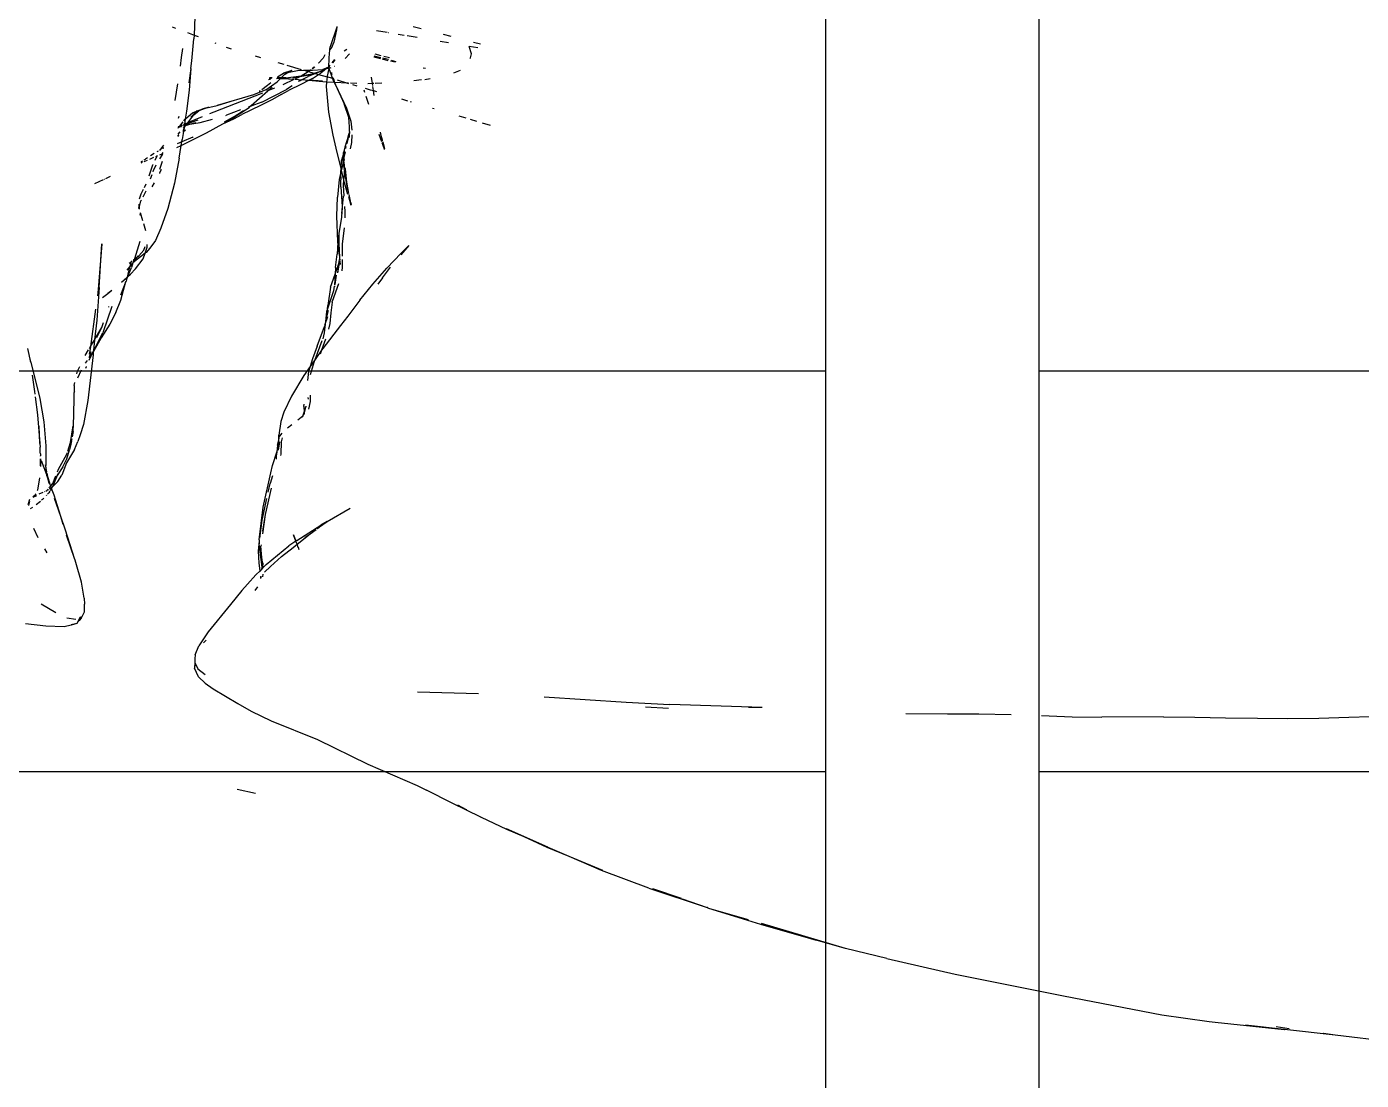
# Model space of a CAD drawing. Header units: millimetres. Extents: x -12551121 to 353735, y 112272 to 285506.
# Drawn here: x 100530.4 to 100842.5, y 177302.9 to 177549.3 of the extents above; entities that cross this region are included whole.
import ezdxf

# ---------------------------------------------------------------- set-up
doc = ezdxf.new("R2010")
doc.units = ezdxf.units.MM
doc.header["$MEASUREMENT"] = 0
doc.layers.add('+AT9-HATCH', color=8, linetype='Continuous')
doc.layers.add('+AT9_Hardscape', color=1, linetype='Continuous')

# ---------------------------------------------------------------- blocks, each defined once
blk = doc.blocks.new('cabana')
at = {"layer": '+AT9_Hardscape', "color": 1}
for p, q in [((-677.8, 316.14), (-676.29, 320.63)), ((-678.81, 311.95), (-677.8, 316.14)), ((-672.48, 316.13), (-675.13, 313.21)), ((-661.12, 312.27), (-660.09, 312.64)), ((-657.19, 313.61), (-654.9, 314.19)), ((-649.98, 313.5), (-650.19, 314.09)), ((-648.98, 311.37), (-649.57, 312.46)), ((-649.38, 314.24), (-648.53, 313.8)), ((-649.13, 314.29), (-648.87, 314.15)), ((-649.03, 314.31), (-648.87, 314.15)), ((-648.87, 314.15), (-648, 313.66)), ((-648.87, 314.15), (-648.53, 313.8)), ((-647.64, 312.85), (-647.42, 311.92)), ((-647.35, 312.32), (-647.57, 312.87)), ((-647.01, 312.06), (-647.35, 312.32)), ((-678.82, 310.26), (-678.81, 311.95)), ((-678.66, 308.92), (-678.82, 310.26)), ((-678.66, 308.92), (-678.68, 310.27)), ((-676.9, 310.88), (-677.66, 308.94)), ((-648.64, 310.76), (-648.79, 311.03)), ((-648.39, 310.39), (-648.64, 310.76)), ((-647.87, 309.65), (-647.98, 309.81)), ((-647.43, 309.02), (-647.69, 309.4)), ((-647.08, 308.68), (-647.43, 309.02)), ((-647.06, 310.4), (-647.29, 311.35)), ((-646.93, 309.84), (-646.96, 309.97)), ((-646.88, 309.63), (-646.79, 309.37)), ((-646.79, 309.37), (-646.52, 309.02)), ((-646.76, 309.12), (-646.79, 309.37)), ((-646.68, 308.92), (-646.76, 309.12)), ((-646.27, 311.5), (-646.35, 311.56)), ((-643.57, 310.42), (-646.27, 311.5)), ((-643.24, 308.63), (-639.74, 309.13)), ((-639.24, 309.33), (-640.98, 309.68)), ((-639.21, 309.34), (-640.83, 309.71)), ((-638.61, 309.19), (-638.56, 309.19)), ((-638.07, 309.08), (-638.56, 309.19)), ((-638.07, 309.08), (-637.69, 309.01)), ((-637.69, 309.01), (-636.57, 308.78)), ((-678.21, 308.51), (-678.66, 308.92)), ((-678.21, 308.51), (-678.19, 308.44)), ((-677.83, 308.08), (-678.19, 308.44)), ((-678.19, 308.44), (-677.33, 307.72)), ((-678.11, 308.24), (-678.19, 308.44)), ((-677.66, 307.67), (-678.11, 308.24)), ((-677.33, 307.72), (-677.83, 308.08)), ((-677.66, 307.67), (-677.2, 307.26)), ((-677.2, 307.26), (-676.41, 306.63)), ((-676.41, 306.63), (-674.63, 306.24)), ((-673.24, 305.98), (-674.63, 306.24)), ((-673.24, 305.98), (-669.43, 305.84)), ((-669.43, 305.84), (-664.72, 306.17)), ((-664.72, 306.17), (-664.13, 306.25)), ((-664.13, 306.25), (-663.69, 306.3)), ((-663.69, 306.3), (-657.95, 307.03)), ((-663.69, 306.3), (-656.78, 307.03)), ((-656.78, 307.03), (-653.4, 307.44)), ((-655.38, 307.25), (-653.4, 307.44)), ((-653.4, 307.44), (-648.99, 307.97)), ((-653.4, 307.44), (-648.2, 307.93)), ((-648.2, 307.93), (-646.97, 308.15)), ((-646.56, 308.19), (-647.04, 308.65)), ((-646.97, 308.15), (-646.56, 308.19)), ((-646.38, 308.21), (-646.6, 308.72)), ((-646.56, 308.19), (-646.38, 308.21)), ((-646.32, 307.97), (-646.56, 308.19)), ((-646.38, 308.21), (-645.92, 308.25)), ((-646.32, 307.97), (-646.38, 308.21)), ((-646.32, 308.77), (-645.92, 308.25)), ((-646.27, 307.95), (-646.32, 307.97)), ((-646.25, 307.92), (-646.27, 307.95)), ((-645.28, 306.42), (-646.25, 307.92)), ((-643.88, 306.28), (-646.25, 307.92)), ((-645.92, 308.25), (-645.86, 308.26)), ((-645.92, 308.25), (-645.47, 307.68)), ((-645.86, 308.26), (-643.19, 308.53)), ((-645.86, 308.26), (-644.25, 308.52)), ((-645.47, 307.68), (-643.89, 306.6)), ((-645.34, 308.5), (-644.25, 308.52)), ((-645.28, 306.42), (-644.02, 305.19)), ((-643.88, 306.28), (-644.28, 306.68)), ((-644.25, 308.52), (-644.03, 308.52)), ((-644.03, 308.52), (-643.89, 308.56)), ((-643.89, 308.56), (-643.63, 308.58)), ((-642.17, 304.59), (-643.88, 306.28)), ((-643.54, 306.05), (-643.88, 306.28)), ((-643.63, 308.58), (-643.33, 308.63)), ((-643.63, 308.58), (-643.19, 308.53)), ((-643.33, 308.63), (-643.27, 308.63)), ((-643.27, 308.63), (-643.24, 308.63)), ((-643.24, 308.63), (-643.06, 308.6)), ((-642.81, 308.57), (-643.19, 308.53)), ((-643.06, 308.6), (-642.81, 308.57)), ((-643.01, 306), (-642.48, 305.65)), ((-642.81, 308.57), (-642.71, 308.62)), ((-642.81, 308.57), (-642.55, 308.54)), ((-642.71, 308.62), (-642.44, 308.61)), ((-640.87, 308.56), (-642.55, 308.54)), ((-642.55, 308.54), (-641.05, 308.36)), ((-642.44, 308.61), (-642.1, 308.64)), ((-636.52, 307.45), (-641.05, 308.36)), ((-635.7, 308.68), (-636.57, 308.78)), ((-630.96, 306.78), (-636.52, 307.45)), ((-629.06, 307.86), (-635.7, 308.68)), ((-635.7, 308.68), (-631.72, 308.01)), ((-625.44, 306.53), (-630.96, 306.78)), ((-624.77, 307.54), (-629.06, 307.86)), ((-616.66, 306.84), (-625.44, 306.53)), ((-623.56, 307.45), (-624.17, 307.5)), ((-619.68, 307.2), (-623.56, 307.45)), ((-616.66, 306.84), (-613.38, 306.92)), ((-615.86, 306.91), (-616.55, 306.91)), ((-615.86, 306.91), (-616.46, 306.97)), ((-615.74, 306.92), (-615.86, 306.91)), ((-641.41, 303.5), (-644.02, 305.19)), ((-642.48, 305.65), (-639.43, 303.03)), ((-642.17, 304.59), (-640.47, 303.29)), ((-638.75, 301.05), (-641.41, 303.5)), ((-640.47, 303.29), (-638.56, 302.21)), ((-639.43, 303.03), (-639.18, 302.88)), ((-638.78, 302.66), (-636.93, 301.61)), ((-638.75, 301.05), (-637.1, 299.95)), ((-637.68, 301.78), (-638.56, 302.21)), ((-636.6, 301.34), (-637.68, 301.78)), ((-635.66, 299.07), (-637.1, 299.95)), ((-636.2, 301.2), (-636.93, 301.61)), ((-636.93, 301.61), (-633.71, 300.37)), ((-634.53, 300.51), (-635.74, 300.99)), ((-634.53, 300.51), (-632.83, 300.08)), ((-633.71, 300.37), (-633.44, 300.31)), ((-633.44, 300.31), (-633.39, 300.29)), ((-624.07, 298.08), (-633.39, 300.29)), ((-633.46, 297.84), (-635.66, 299.07)), ((-628.19, 295.63), (-633.46, 297.84)), ((-625.54, 298.31), (-625.69, 298.38)), ((-625.54, 298.31), (-625.26, 298.24)), ((-624.07, 298.08), (-623.45, 297.78)), ((-622.53, 296.85), (-620.84, 295.64)), ((-621.53, 296.86), (-620.94, 296.57)), ((-620.94, 296.57), (-620.02, 295.89)), ((-617.93, 292.25), (-628.19, 295.63)), ((-620.64, 294.58), (-620.45, 294.45)), ((-620.32, 294.4), (-620.45, 294.45)), ((-618.96, 293.9), (-619.47, 294.44)), ((-619, 293.41), (-618.11, 292.78)), ((-617.71, 294.07), (-616.6, 293.04)), ((-618.29, 293.25), (-618.5, 293.3)), ((-617.17, 292.61), (-618.29, 293.25)), ((-618.27, 293.18), (-618.29, 293.25)), ((-617.51, 292.38), (-618.27, 293.18)), ((-617.32, 292.1), (-618.11, 292.78)), ((-617.32, 292.1), (-617.93, 292.25)), ((-616.48, 292.62), (-617.6, 293.09)), ((-617.02, 291.96), (-617.51, 292.38)), ((-617.24, 292.03), (-617.32, 292.1)), ((-614.48, 289.63), (-617.24, 292.03)), ((-617.02, 291.96), (-617.24, 292.03)), ((-615.94, 291.03), (-617.02, 291.96)), ((-614.6, 291.19), (-617.02, 291.96)), ((-615.95, 292.43), (-616.48, 292.62)), ((-616.33, 292.78), (-615.95, 292.43)), ((-607.62, 289.49), (-615.95, 292.43)), ((-615.95, 292.43), (-614.72, 291.29)), ((-615.94, 291.03), (-613.36, 288.99)), ((-614.6, 291.19), (-614.58, 291.17)), ((-614.58, 291.17), (-612.17, 288.93)), ((-610.22, 289.75), (-614.58, 291.17)), ((-614.2, 290.58), (-612.17, 288.93)), ((-611.79, 286.96), (-614.48, 289.63)), ((-607.83, 285.67), (-613.36, 288.99)), ((-612.17, 288.93), (-611.08, 288.3)), ((-602.82, 287.62), (-610.22, 289.75)), ((-604.69, 285.98), (-605.4, 287.37)), ((-603.24, 287.94), (-604.69, 288.45)), ((-592.95, 284.91), (-603.24, 287.94)), ((-602.82, 287.62), (-592.95, 284.91)), ((-696.71, 283.63), (-694.53, 284.14)), ((-693.28, 283.77), (-694.53, 284.14)), ((-609.35, 285.02), (-611.79, 286.96)), ((-609.35, 285.02), (-606.78, 283.3)), ((-607.8, 286.38), (-607.66, 286.3)), ((-604.69, 285.98), (-604.65, 285.97)), ((-604.61, 285.89), (-604.66, 285.91)), ((-604.61, 285.89), (-604.04, 284.82)), ((-604.12, 284.85), (-604.61, 285.89)), ((-698.49, 282.38), (-700.17, 280.81)), ((-696.71, 283.63), (-698.49, 282.38)), ((-694.92, 283.37), (-696.53, 282)), ((-693.28, 283.77), (-694.92, 283.37)), ((-693.28, 283.77), (-694.14, 283.96)), ((-693.23, 283.78), (-693.28, 283.77)), ((-693.08, 283.74), (-693.23, 283.78)), ((-692.63, 283.62), (-693.08, 283.74)), ((-692.43, 283.6), (-692.63, 283.62)), ((-691.56, 283.36), (-692.43, 283.6)), ((-691.56, 283.36), (-689.64, 282.02)), ((-686.89, 279.25), (-689.64, 282.02)), ((-606.78, 283.3), (-602.76, 281.21)), ((-602.76, 281.21), (-605.64, 283.12)), ((-602.68, 281.16), (-602.76, 281.21)), ((-602.71, 282.25), (-601.86, 280.78)), ((-602.66, 281.15), (-602.68, 281.16)), ((-602.41, 280.98), (-602.66, 281.15)), ((-602.41, 280.98), (-601.71, 280.52)), ((-602.41, 280.98), (-602.02, 280.81)), ((-578.84, 283.61), (-578.35, 281.45)), ((-578.31, 281.26), (-578.29, 281.19)), ((-726.19, 276.23), (-724.4, 280.19)), ((-700.17, 280.81), (-704.76, 275.92)), ((-689.17, 280.84), (-688.71, 280.12)), ((-681.76, 272.82), (-686.89, 279.25)), ((-601.86, 280.78), (-602.02, 280.81)), ((-601.83, 280.72), (-601.86, 280.78)), ((-601.83, 280.72), (-601.71, 280.52)), ((-599.61, 279.69), (-601.83, 280.72)), ((-601.71, 280.52), (-599.85, 279.29)), ((-601.71, 280.52), (-601.3, 279.8)), ((-600.35, 278.41), (-601.3, 279.8)), ((-600.35, 278.41), (-598.38, 276.17)), ((-599.61, 279.69), (-600.22, 280.43)), ((-598.86, 278.71), (-599.85, 279.29)), ((-599.56, 279.67), (-599.61, 279.69)), ((-599.54, 279.64), (-599.56, 279.67)), ((-598.53, 279.17), (-599.54, 279.64)), ((-599.06, 279.03), (-599.54, 279.64)), ((-599.06, 279.03), (-598.95, 279)), ((-598.86, 278.71), (-598.9, 278.79)), ((-597.18, 275.45), (-598.86, 278.71)), ((-598.66, 278.6), (-598.86, 278.71)), ((-598.72, 278.7), (-598.78, 278.73)), ((-598.75, 279.62), (-598.53, 279.17)), ((-598.66, 278.6), (-598.72, 278.7)), ((-598.6, 278.57), (-598.66, 278.6)), ((-597.8, 277.64), (-598.6, 278.57)), ((-598.14, 278.35), (-598.6, 278.57)), ((-598.53, 279.17), (-598.36, 278.81)), ((-598.39, 279.1), (-598.53, 279.17)), ((-598.17, 278.41), (-598.32, 278.49)), ((-598.17, 278.41), (-598.14, 278.35)), ((-598.14, 278.35), (-598.1, 278.28)), ((-598.1, 278.28), (-597.8, 277.64)), ((-597.94, 278.19), (-598.1, 278.28)), ((-594.3, 276.08), (-597.94, 278.19)), ((-578.21, 280.84), (-577.95, 279.66)), ((-704.76, 275.92), (-707.12, 273.23)), ((-598.38, 276.17), (-597.18, 275.45)), ((-597.8, 277.64), (-597.53, 277.07)), ((-597.43, 277.21), (-597.8, 277.64)), ((-597.53, 277.07), (-596.45, 275.61)), ((-597.18, 275.45), (-595.94, 274.71)), ((-597.06, 275.22), (-597.18, 275.45)), ((-596.27, 274.15), (-597.06, 275.22)), ((-596.45, 275.61), (-595.71, 275.1)), ((-595.94, 274.71), (-595.3, 274.59)), ((-588.32, 274.72), (-587.97, 274.69)), ((-586.68, 274.77), (-586.05, 274.52)), ((-586.68, 274.77), (-586.24, 274.54)), ((-707.12, 273.23), (-710.31, 269.14)), ((-679.04, 269.56), (-681.76, 272.82)), ((-594.8, 272.49), (-596.27, 274.15)), ((-592.2, 270.65), (-594.8, 272.49)), ((-592.13, 274.23), (-590.43, 274.38)), ((-589.67, 274.45), (-587.77, 274.61)), ((-586.85, 274.6), (-586.82, 274.59)), ((-586.82, 274.59), (-586.24, 274.54)), ((-586.24, 274.54), (-586.05, 274.52)), ((-586.24, 274.54), (-585.02, 273.9)), ((-586.05, 274.52), (-586.01, 274.51)), ((-586.01, 274.51), (-585.66, 274.49)), ((-584.86, 273.77), (-585.02, 273.9)), ((-584.49, 274.1), (-583.45, 273.55)), ((-583.03, 272.31), (-584.26, 273.28)), ((-583.45, 273.55), (-582.5, 272.78)), ((-582.13, 272.48), (-581.38, 271.87)), ((-576.33, 272.06), (-576.24, 271.66)), ((-576.01, 271.95), (-575.91, 271.57)), ((-710.31, 269.14), (-716.83, 259.4)), ((-679.04, 269.56), (-677.9, 267.99)), ((-588.05, 268.13), (-592.2, 270.65)), ((-581.5, 270), (-582.31, 270.7)), ((-580.46, 270.69), (-579.52, 270.1)), ((-579.71, 270.85), (-577.35, 269.42)), ((-578.95, 269.74), (-578.66, 269.56)), ((-578.66, 269.56), (-577.55, 268.66)), ((-577.35, 269.42), (-577.28, 269.37)), ((-576.37, 268.68), (-575.51, 268.03)), ((-576.16, 271.26), (-576.01, 270.48)), ((-575.89, 269.88), (-575.68, 268.84)), ((-575.81, 271.19), (-575.72, 270.86)), ((-575.52, 270.36), (-575.72, 270.86)), ((-574.81, 268.56), (-575.21, 269.57)), ((-678.96, 265.76), (-679.72, 266.62)), ((-676.18, 265.59), (-677.9, 267.99)), ((-676.18, 265.59), (-675.42, 264.42)), ((-582.56, 265.4), (-588.05, 268.13)), ((-577.11, 263.12), (-582.56, 265.4)), ((-579.57, 268.33), (-579.61, 268.36)), ((-578.82, 267.77), (-579.57, 268.33)), ((-577.03, 267.19), (-578.73, 268.16)), ((-576.29, 267.59), (-575.42, 266.67)), ((-575.58, 268.35), (-575.51, 268.03)), ((-575.51, 268.03), (-575.5, 267.95)), ((-575.51, 268.03), (-575.35, 267.9)), ((-575.38, 267.38), (-575.22, 266.61)), ((-575.02, 266.54), (-575.2, 266.79)), ((-574.44, 267.59), (-574.57, 267.93)), ((-574.43, 267.16), (-574.15, 266.86)), ((-574.15, 266.86), (-574.25, 267.12)), ((-573.88, 266.17), (-574.15, 266.86)), ((-574.15, 266.86), (-573.35, 266)), ((-574.01, 266.21), (-574.11, 266.41)), ((-676.83, 264.57), (-677.24, 264.74)), ((-677.16, 264.58), (-676.81, 264.55)), ((-677.13, 264.53), (-676.72, 264.44)), ((-676.31, 263.93), (-676.94, 264.16)), ((-674.93, 261.86), (-675.95, 263.5)), ((-675.69, 264.45), (-675.42, 264.42)), ((-675.42, 264.42), (-673.64, 264.26)), ((-675.42, 264.42), (-675.11, 263.95)), ((-675.38, 264.06), (-675.11, 263.95)), ((-675.11, 263.95), (-674.73, 263.78)), ((-675.11, 263.95), (-674.85, 263.56)), ((-674.98, 263.57), (-674.85, 263.56)), ((-674.85, 263.56), (-674.04, 263.51)), ((-674.85, 263.56), (-674.3, 262.71)), ((-674.73, 263.78), (-674.67, 263.77)), ((-674.67, 263.77), (-669.28, 263.34)), ((-674.04, 263.51), (-674.67, 263.77)), ((-674.3, 262.71), (-671.1, 256.64)), ((-674.04, 263.51), (-672.44, 263.42)), ((-673.73, 263.39), (-674.04, 263.51)), ((-673.64, 264.26), (-670.83, 263.86)), ((-672.44, 263.42), (-669.83, 263.05)), ((-670.83, 263.86), (-669.28, 263.34)), ((-669.57, 262.95), (-669.83, 263.05)), ((-669.28, 263.34), (-669.24, 263.33)), ((-668.29, 263.17), (-669.24, 263.33)), ((-669.24, 263.33), (-668.63, 263.12)), ((-668.29, 263.17), (-661.05, 260.68)), ((-667.99, 262.9), (-663.96, 261.54)), ((-577.11, 263.12), (-574.3, 262.03)), ((-574.53, 263.15), (-574.3, 262.03)), ((-573.5, 261.74), (-573.73, 262.9)), ((-572.03, 262.38), (-571.88, 262.11)), ((-572, 262.37), (-571.75, 262.03)), ((-571.1, 261.66), (-571.54, 262.25)), ((-716.83, 259.4), (-724.86, 249.1)), ((-673.22, 258.81), (-674.93, 261.86)), ((-662.77, 260.58), (-667.09, 262.09)), ((-662.77, 260.58), (-666.51, 261.94)), ((-663.96, 261.54), (-659.21, 259.39)), ((-657.04, 257.9), (-662.77, 260.58)), ((-661.05, 260.68), (-653.56, 257.25)), ((-574.3, 262.03), (-572.61, 255.6)), ((-574.3, 262.03), (-573.5, 261.74)), ((-572.95, 258.97), (-573.5, 261.74)), ((-573.5, 261.74), (-572.97, 261.53)), ((-571.2, 260.86), (-572.97, 261.53)), ((-571.72, 262.02), (-571.75, 262.03)), ((-571.3, 261.04), (-571.2, 260.86)), ((-571.2, 260.86), (-570.88, 260.27)), ((-570.76, 260.69), (-571.2, 260.86)), ((-570.93, 260.92), (-570.76, 260.69)), ((-570.76, 260.69), (-570.58, 260.46)), ((-570.21, 260.48), (-570.76, 260.69)), ((-570.21, 260.48), (-570.41, 260.75)), ((-569.96, 260.15), (-570.21, 260.48)), ((-569.97, 260.39), (-570.21, 260.48)), ((-570.15, 261.88), (-570.07, 261.78)), ((-570.07, 261.78), (-570.06, 261.86)), ((-570.01, 261.04), (-570.07, 261.78)), ((-570.07, 261.78), (-569.89, 261.56)), ((-569.97, 260.39), (-569.99, 260.61)), ((-569.96, 260.15), (-569.97, 260.39)), ((-569.84, 260.34), (-569.97, 260.39)), ((-569.84, 259.99), (-569.96, 260.15)), ((-569.87, 258.55), (-569.96, 260.15)), ((-569.92, 261.82), (-569.89, 261.56)), ((-569.89, 261.56), (-569.88, 261.81)), ((-569.89, 261.56), (-569.84, 261.5)), ((-569.89, 261.56), (-569.85, 261.01)), ((-569.81, 259.95), (-569.87, 258.55)), ((-569.84, 261.5), (-569.85, 261.81)), ((-569.85, 261.01), (-569.84, 261.5)), ((-569.85, 261.01), (-569.85, 260.95)), ((-569.76, 260.9), (-569.85, 260.95)), ((-569.84, 261.5), (-569.79, 261.44)), ((-569.84, 260.57), (-569.84, 260.34)), ((-569.84, 260.34), (-569.84, 259.99)), ((-569.71, 260.29), (-569.84, 260.34)), ((-569.81, 259.95), (-569.84, 259.99)), ((-569.81, 259.95), (-569.82, 257.6)), ((-569.63, 259.74), (-569.81, 259.95)), ((-569.79, 261.44), (-568.96, 260.44)), ((-569.68, 260.85), (-569.79, 261.44)), ((-569.74, 260.53), (-569.71, 260.29)), ((-569.71, 260.29), (-569.71, 260.52)), ((-569.71, 260.29), (-569.63, 259.74)), ((-569.71, 260.29), (-569.57, 260.24)), ((-569.63, 259.74), (-569.6, 259.71)), ((-569.57, 260.24), (-569.61, 260.49)), ((-569.6, 259.71), (-569.23, 256.94)), ((-569.43, 259.51), (-569.6, 259.71)), ((-569.44, 259.53), (-569.57, 260.24)), ((-568.42, 259.81), (-569.57, 260.24)), ((-568.76, 255.84), (-569.43, 259.51)), ((-567.89, 257.72), (-569.43, 259.51)), ((-568.77, 260.22), (-568.42, 259.81)), ((-568.42, 259.81), (-568.31, 259.67)), ((-566.69, 259.15), (-568.42, 259.81)), ((-568.31, 259.67), (-567.33, 257.86)), ((-567.89, 261.29), (-567.72, 261.19)), ((-567.72, 261.19), (-567.46, 261.04)), ((-562, 257.56), (-566.69, 259.15)), ((-563.67, 261.21), (-559.99, 259.85)), ((-673.22, 258.81), (-671.66, 255.72)), ((-670.38, 254.82), (-671.1, 256.64)), ((-657.84, 258.78), (-655.95, 257.92)), ((-654.3, 257.05), (-655.95, 257.92)), ((-653.56, 257.25), (-651.96, 256.51)), ((-651.96, 256.51), (-649.06, 254.92)), ((-572.95, 258.97), (-572.94, 258.9)), ((-569.87, 258.55), (-569.9, 256.6)), ((-569.9, 256.6), (-569.72, 253.62)), ((-569.82, 257.6), (-569.87, 258.55)), ((-568.28, 258.5), (-567.89, 257.72)), ((-568.28, 258.5), (-567.18, 256.9)), ((-567.86, 257.67), (-567.89, 257.72)), ((-567.86, 257.67), (-567.19, 256.31)), ((-567.18, 256.9), (-567.86, 257.67)), ((-567.33, 257.86), (-567.18, 256.9)), ((-566.91, 254.35), (-567.19, 256.31)), ((-567.18, 256.9), (-567.17, 256.86)), ((-567.17, 256.86), (-567.05, 256.71)), ((-567.17, 256.86), (-566.93, 255.33)), ((-557.12, 256.12), (-562, 257.56)), ((-557.12, 256.12), (-560.31, 257.29)), ((-557.12, 256.12), (-555.4, 255.5)), ((-556.07, 258.4), (-554.17, 257.69)), ((-554.17, 257.69), (-552.17, 256.97)), ((-546.7, 258.37), (-547.16, 257.65)), ((-672.5, 254.48), (-671.95, 254.56)), ((-671.9, 254.57), (-671.13, 254.68)), ((-671.66, 255.72), (-671.13, 254.68)), ((-671.13, 254.68), (-670.54, 254.8)), ((-671.13, 254.68), (-669.35, 251.22)), ((-670.54, 254.8), (-670.45, 254.81)), ((-670.42, 254.78), (-670.45, 254.81)), ((-670.38, 254.82), (-668.78, 255.04)), ((-670.36, 254.79), (-670.38, 254.82)), ((-668.78, 255.04), (-670.36, 254.79)), ((-670.25, 254.58), (-670.36, 254.79)), ((-670.25, 254.58), (-667.92, 248.31)), ((-649.94, 255.23), (-650.63, 255.36)), ((-649.76, 254.05), (-650.06, 254.21)), ((-649.06, 254.92), (-649.94, 255.23)), ((-646.95, 253.41), (-649.76, 254.05)), ((-647.49, 254.36), (-649.06, 254.92)), ((-649.06, 254.92), (-647.76, 254.2)), ((-648.69, 254.42), (-646.84, 253.7)), ((-648.69, 254.42), (-647.76, 254.2)), ((-647.76, 254.2), (-646.41, 253.89)), ((-647.76, 254.2), (-646.84, 253.7)), ((-647.49, 254.36), (-646.41, 253.89)), ((-646.02, 252.99), (-646.95, 253.41)), ((-646.41, 253.89), (-645.58, 253.53)), ((-646.41, 253.89), (-645.28, 253.63)), ((-644.99, 252.81), (-645.58, 253.53)), ((-642.25, 252.49), (-645.28, 253.63)), ((-572.61, 255.6), (-571.32, 251.45)), ((-568.22, 252.93), (-568.43, 254.06)), ((-566.2, 240.9), (-568.22, 252.93)), ((-566.91, 254.35), (-566.93, 255.33)), ((-566.85, 253.92), (-566.91, 254.35)), ((-566.91, 254.35), (-566.87, 251.89)), ((-555.4, 255.5), (-550.5, 253.98)), ((-549.63, 253.76), (-550.5, 253.98)), ((-549.63, 253.76), (-550.19, 252.88)), ((-548.75, 255.15), (-549.63, 253.76)), ((-545.49, 252.7), (-549.63, 253.76)), ((-669.92, 252.62), (-669.35, 251.22)), ((-669.35, 251.22), (-668.64, 249.62)), ((-643.52, 250.14), (-644.09, 251.32)), ((-640.28, 251.41), (-642.25, 252.49)), ((-636.96, 248.84), (-640.28, 251.41)), ((-571.32, 251.45), (-570.68, 248.71)), ((-571.32, 251.45), (-570.83, 249.88)), ((-570.31, 248.77), (-570.99, 251.1)), ((-570.83, 249.88), (-568.82, 244.65)), ((-569.54, 250.35), (-569.53, 250.23)), ((-569.01, 246.72), (-569.53, 250.23)), ((-566.87, 251.89), (-566.56, 248.69)), ((-566.18, 243.02), (-566.87, 251.89)), ((-724.86, 249.1), (-732.14, 238.78)), ((-668.5, 249.27), (-668.53, 249.4)), ((-668.5, 249.27), (-668.25, 248.75)), ((-668.25, 248.75), (-667.4, 246.7)), ((-667.4, 246.7), (-667.92, 248.31)), ((-667.4, 246.7), (-665.43, 240.77)), ((-642.08, 247.24), (-642.73, 248.54)), ((-642.3, 247.37), (-642.08, 247.24)), ((-641.96, 246.99), (-642.08, 247.24)), ((-642.08, 247.24), (-641.22, 246.72)), ((-641.78, 246.79), (-641.81, 246.83)), ((-641.78, 246.79), (-641.7, 246.78)), ((-641.7, 246.78), (-639.96, 245.97)), ((-641.22, 246.72), (-641.7, 246.78)), ((-641.22, 246.72), (-639.96, 245.97)), ((-639.9, 246.49), (-641.22, 246.72)), ((-632.83, 245), (-636.96, 248.84)), ((-570.68, 248.71), (-570.13, 246.68)), ((-570.31, 248.77), (-569.25, 246.07)), ((-568.97, 241.96), (-570.13, 246.68)), ((-554.18, 246.59), (-554.52, 245.97)), ((-553.92, 247.01), (-554.18, 246.59)), ((-552.39, 249.42), (-552.52, 249.2)), ((-639.06, 244.79), (-640.73, 245.61)), ((-639.9, 246.49), (-639.4, 246.32)), ((-637.66, 244.55), (-639.06, 244.79)), ((-638.46, 245.11), (-638.12, 245.07)), ((-632.17, 243.74), (-634.14, 244.41)), ((-630.12, 241.95), (-633.02, 243.56)), ((-631.1, 243.17), (-632.83, 245)), ((-631.1, 243.17), (-632.17, 243.74)), ((-568.82, 244.65), (-568.65, 244.36)), ((-568.72, 244.77), (-568.47, 244.1)), ((-568.65, 244.36), (-568.72, 244.77)), ((-568.49, 243.28), (-568.65, 244.36)), ((-568.65, 244.36), (-568.47, 244.1)), ((-568.47, 244.1), (-565.97, 239.54)), ((-629.46, 242.28), (-631.1, 243.17)), ((-629.68, 241.67), (-631.1, 243.17)), ((-630.12, 241.95), (-629.68, 241.67)), ((-629.68, 241.67), (-625.72, 239.14)), ((-627.88, 239.77), (-629.68, 241.67)), ((-626.73, 240.54), (-629.46, 242.28)), ((-626.73, 240.54), (-622.61, 237.96)), ((-568.13, 238.94), (-568.97, 241.96)), ((-568.22, 241.5), (-568.49, 243.28)), ((-568.22, 241.5), (-566.52, 235.27)), ((-565.6, 239.94), (-566.18, 243.02)), ((-565.61, 241.54), (-565.6, 241.48)), ((-565.6, 241.48), (-565.51, 241.29)), ((-565.33, 240.89), (-564.66, 239.37)), ((-557.3, 240.81), (-557.92, 239.66)), ((-732.14, 238.78), (-733.64, 236.9)), ((-627.88, 239.77), (-628.71, 240.29)), ((-625.56, 238.29), (-627.88, 239.77)), ((-627.54, 239.41), (-627.88, 239.77)), ((-623.13, 234.25), (-627.54, 239.41)), ((-624.05, 238.32), (-625.38, 238.95)), ((-622.13, 237.68), (-624.05, 238.32)), ((-622.32, 237.83), (-622.61, 237.96)), ((-621.57, 237.49), (-622.32, 237.83)), ((-622.32, 237.83), (-622.13, 237.68)), ((-622.13, 237.68), (-620.46, 236.69)), ((-619.31, 236.74), (-621.57, 237.49)), ((-619.89, 236.73), (-621.57, 237.49)), ((-567.44, 236.68), (-568.13, 238.94)), ((-565.97, 239.54), (-566.03, 239.91)), ((-565.37, 238.45), (-565.97, 239.54)), ((-565.69, 237.9), (-565.97, 239.54)), ((-565.6, 239.94), (-564.31, 237.02)), ((-564.66, 239.37), (-564.15, 238.52)), ((-563.36, 238.85), (-563.41, 238.42)), ((-563.27, 238.14), (-563.14, 238.68)), ((-563.17, 237.92), (-563.04, 238.6)), ((-737.9, 231.64), (-733.64, 236.9)), ((-710.74, 234.22), (-714.05, 220.35)), ((-622.15, 236.54), (-623.39, 237.12)), ((-621.4, 232.12), (-623.13, 234.25)), ((-619.75, 235.81), (-622.15, 236.54)), ((-619.89, 236.73), (-618.73, 236.41)), ((-619.08, 236.36), (-619.89, 236.73)), ((-618.6, 235.41), (-619.75, 235.81)), ((-618.73, 236.41), (-619.31, 236.74)), ((-618.73, 236.41), (-617.93, 236.19)), ((-614.86, 234.2), (-618.73, 236.41)), ((-617.39, 235.03), (-618.6, 235.41)), ((-613.88, 234.67), (-617.93, 236.19)), ((-617.39, 235.03), (-617.28, 234.96)), ((-617.28, 234.96), (-617.18, 234.92)), ((-617.18, 234.92), (-613.47, 232.59)), ((-613.87, 233.79), (-614.86, 234.2)), ((-613.88, 234.67), (-611.16, 233)), ((-567.44, 236.68), (-566.86, 234.8)), ((-566.07, 231.53), (-566.86, 234.8)), ((-565.94, 233.78), (-566.52, 235.27)), ((-564.62, 233.07), (-565.27, 235.83)), ((-564.62, 233.07), (-563.93, 235.57)), ((-564.62, 233.07), (-564.1, 234.66)), ((-564.31, 237.02), (-563.77, 236.16)), ((-563.8, 234.84), (-564.08, 231.21)), ((-563.93, 235.57), (-563.77, 236.16)), ((-563.67, 235.99), (-563.8, 234.84)), ((-563.8, 234.84), (-563.59, 235.87)), ((-563.77, 236.16), (-563.56, 236.99)), ((-563.77, 236.16), (-563.67, 235.99)), ((-563.56, 236.99), (-563.67, 235.99)), ((-563.67, 235.99), (-563.59, 235.87)), ((-563.59, 235.87), (-563.39, 236.83)), ((-563.59, 235.87), (-563.09, 235.08)), ((-563.21, 236.67), (-562.65, 235.12)), ((-562.67, 233.75), (-563.09, 235.08)), ((-562.65, 235.12), (-562.67, 233.75)), ((-562.47, 233.1), (-562.65, 235.12)), ((-559.95, 235.89), (-560.62, 234.63)), ((-742.46, 225.78), (-737.9, 231.64)), ((-618.27, 228.58), (-621.4, 232.12)), ((-613.84, 233.73), (-613.97, 233.77)), ((-613.47, 233.58), (-613.59, 233.68)), ((-611.16, 233), (-613.59, 233.68)), ((-611.39, 232.77), (-613.47, 233.58)), ((-609.67, 232.59), (-611.16, 233)), ((-611.16, 233), (-608.89, 231.61)), ((-610.94, 232.31), (-608.38, 231.29)), ((-610.94, 232.31), (-608.89, 231.61)), ((-609.88, 231.02), (-610.72, 231.32)), ((-608.1, 230.65), (-609.88, 231.02)), ((-609.67, 232.59), (-606.62, 231.59)), ((-609.19, 231.28), (-608.39, 231.21)), ((-608.89, 231.61), (-607.98, 231.29)), ((-608.89, 231.61), (-608.38, 231.29)), ((-608.26, 231.2), (-606.79, 231.07)), ((-606.79, 231.07), (-607.98, 231.29)), ((-606.68, 231.05), (-606.79, 231.07)), ((-603.51, 230.47), (-606.68, 231.05)), ((-606.68, 231.05), (-605.1, 230.91)), ((-603.97, 230.83), (-606.62, 231.59)), ((-565.56, 229.76), (-566.07, 231.53)), ((-565.56, 229.76), (-565.03, 231.33)), ((-565.53, 229.65), (-565.03, 231.33)), ((-565.16, 231.8), (-565.3, 232.16)), ((-565.16, 231.8), (-565.06, 231.44)), ((-565.06, 231.44), (-564.88, 232.06)), ((-565.06, 231.44), (-565.03, 231.33)), ((-565.03, 231.33), (-564.58, 229.67)), ((-564.88, 232.06), (-564.7, 232.71)), ((-564.7, 232.71), (-564.63, 232.78)), ((-564.62, 233.07), (-564.57, 232.99)), ((-564.35, 231.96), (-564.56, 232.84)), ((-564.35, 231.96), (-564.19, 231.5)), ((-564.19, 231.5), (-564.27, 228.9)), ((-564.13, 233.24), (-564.19, 231.5)), ((-564.19, 231.5), (-564.14, 231.37)), ((-564.13, 233.24), (-564.14, 231.37)), ((-564.14, 231.37), (-564.14, 230.47)), ((-564.14, 231.37), (-564.08, 231.21)), ((-564.08, 231.21), (-564.14, 230.47)), ((-564.08, 231.21), (-563.43, 229.42)), ((-562.7, 231.8), (-562.98, 230.25)), ((-562.67, 233.75), (-562.7, 231.8)), ((-562.47, 233.1), (-562.67, 233.75)), ((-560.96, 234), (-562.64, 230.88)), ((-740.09, 228.63), (-740.07, 228.67)), ((-740.07, 228.67), (-738.61, 230.44)), ((-618.27, 228.58), (-615.21, 224.83)), ((-604.63, 229.93), (-607.33, 230.49)), ((-605.1, 230.91), (-602.36, 230.37)), ((-605.1, 230.91), (-603.97, 230.83)), ((-600.99, 228.7), (-604.63, 229.93)), ((-603.97, 230.83), (-603.78, 230.81)), ((-603.78, 230.81), (-597.92, 229.84)), ((-602.36, 230.37), (-603.78, 230.81)), ((-602.01, 230.16), (-603.51, 230.47)), ((-598.43, 228.83), (-602.01, 230.16)), ((-597.25, 227.74), (-598.72, 228.08)), ((-597.94, 228.69), (-598.43, 228.83)), ((-597.6, 228.57), (-597.94, 228.69)), ((-597.92, 229.84), (-593.64, 228.76)), ((-597.6, 228.57), (-593.73, 227.31)), ((-596.01, 228.14), (-597.6, 228.57)), ((-591.45, 227.47), (-596.01, 228.14)), ((-589.69, 227.5), (-593.64, 228.76)), ((-566.76, 225.71), (-565.56, 229.76)), ((-566.36, 226.57), (-565.52, 229.6)), ((-565.53, 229.65), (-565.56, 229.76)), ((-565.52, 229.6), (-565.53, 229.65)), ((-565.27, 228.75), (-565.52, 229.6)), ((-565.27, 228.75), (-564.64, 227.17)), ((-564.27, 227.86), (-564.64, 227.17)), ((-564.27, 227.86), (-564.58, 229.67)), ((-564.14, 230.47), (-564.27, 228.9)), ((-564.14, 228.1), (-564.27, 227.86)), ((-563.94, 225.96), (-564.27, 227.86)), ((-564.14, 230.47), (-564.15, 228.21)), ((-564.15, 228.21), (-564.14, 228.1)), ((-563.43, 229.42), (-564.14, 228.1)), ((-564.14, 228.1), (-563.94, 225.96)), ((-563.32, 228.37), (-563.71, 225.95)), ((-562.98, 230.25), (-563.43, 229.42)), ((-563.43, 229.42), (-563.26, 228.94)), ((-563.23, 228.88), (-563.32, 228.37)), ((-562.98, 230.25), (-563.26, 228.94)), ((-563.26, 228.94), (-563.23, 228.88)), ((-563.23, 228.88), (-563.11, 228.65)), ((-562.88, 230.44), (-562.98, 230.25)), ((-562.98, 228.1), (-562.71, 227.66)), ((-562.95, 228.33), (-562.7, 227.85)), ((-746.52, 220.37), (-742.57, 225.63)), ((-742.57, 225.63), (-742.49, 225.73)), ((-742.46, 225.78), (-742.49, 225.73)), ((-615.21, 224.83), (-612.28, 220.91)), ((-596.08, 227.58), (-597.25, 227.74)), ((-594.03, 226.24), (-596.09, 226.1)), ((-595.55, 226), (-595.94, 225.99)), ((-595.55, 226), (-593.57, 225.94)), ((-591.14, 226.89), (-593.71, 227.25)), ((-590.01, 226.52), (-593.42, 226.28)), ((-593.32, 225.94), (-590.67, 225.86)), ((-592.51, 226.03), (-590.67, 225.86)), ((-592.51, 226.03), (-587.87, 225.83)), ((-591.45, 227.47), (-589.82, 227.18)), ((-590.01, 226.52), (-591.14, 226.89)), ((-590.67, 225.86), (-587.61, 225.58)), ((-590.67, 225.86), (-587.87, 225.83)), ((-589.56, 226.55), (-590.01, 226.52)), ((-588.16, 225.93), (-590.01, 226.52)), ((-588.37, 226.89), (-589.82, 227.18)), ((-588.37, 226.89), (-589.69, 227.5)), ((-587.74, 226.6), (-589.56, 226.55)), ((-588.54, 225.99), (-588.16, 225.93)), ((-588.28, 226.85), (-588.37, 226.89)), ((-588.02, 226.83), (-588.28, 226.85)), ((-587.74, 226.6), (-588.28, 226.85)), ((-588.16, 225.93), (-587.87, 225.83)), ((-587.26, 226.61), (-588.02, 226.83)), ((-587.74, 225.79), (-587.87, 225.83)), ((-587.26, 226.61), (-587.74, 226.6)), ((-585.74, 225.62), (-587.74, 226.6)), ((-587.74, 225.79), (-587.71, 225.83)), ((-587.31, 225.57), (-587.74, 225.79)), ((-587.71, 225.83), (-587.47, 225.82)), ((-587.47, 225.82), (-587.43, 225.77)), ((-587.43, 225.77), (-586.37, 225.57)), ((-587.43, 225.77), (-587.14, 225.76)), ((-582.33, 226.74), (-587.26, 226.61)), ((-585.54, 226.13), (-587.26, 226.61)), ((-587.14, 225.76), (-585.88, 225.75)), ((-587.14, 225.76), (-585.88, 225.56)), ((-585.88, 225.75), (-585.84, 225.73)), ((-585.84, 225.73), (-584.67, 225.7)), ((-585.74, 225.62), (-585.44, 225.49)), ((-585.73, 225.54), (-585.44, 225.49)), ((-585.57, 225.41), (-585.53, 225.38)), ((-584.67, 225.7), (-585.54, 226.13)), ((-585.53, 225.38), (-585.09, 225.34)), ((-585.44, 225.49), (-585.27, 225.46)), ((-584.98, 225.42), (-585.27, 225.46)), ((-585.27, 225.46), (-585.09, 225.34)), ((-585.09, 225.34), (-584.98, 225.33)), ((-584.98, 225.42), (-583.67, 225.21)), ((-584.48, 225.29), (-584.98, 225.42)), ((-584.98, 225.33), (-584.85, 225.27)), ((-584.98, 225.33), (-584.48, 225.29)), ((-584.85, 225.27), (-583.72, 224.75)), ((-584.85, 225.27), (-583.52, 225.03)), ((-583.67, 225.21), (-584.67, 225.7)), ((-583.52, 225.03), (-584.48, 225.29)), ((-584.48, 225.29), (-583.67, 225.21)), ((-583.72, 224.75), (-583.65, 224.72)), ((-583.46, 225.12), (-583.67, 225.21)), ((-583.32, 224.98), (-583.52, 225.03)), ((-582.56, 224.69), (-583.46, 225.12)), ((-579.2, 226.82), (-582.33, 226.74)), ((-573.76, 226.71), (-579.2, 226.82)), ((-567.72, 226.02), (-573.76, 226.71)), ((-566.76, 225.71), (-567.72, 226.02)), ((-567.21, 224), (-566.81, 225.56)), ((-566.81, 225.56), (-566.76, 225.71)), ((-565.62, 225.34), (-566.76, 225.71)), ((-566.26, 224.17), (-565.62, 225.34)), ((-564.64, 227.17), (-565.62, 225.34)), ((-565.46, 225.29), (-565.62, 225.34)), ((-563.74, 224.5), (-565.46, 225.29)), ((-564.64, 227.17), (-564.43, 226.63)), ((-563.96, 225.58), (-564.43, 226.63)), ((-563.7, 225.2), (-563.96, 225.58)), ((-563.74, 224.5), (-563.7, 225.2)), ((-563.71, 225.95), (-563.38, 224.71)), ((-563.7, 225.2), (-563.71, 225.95)), ((-563.38, 224.71), (-563.7, 225.2)), ((-562.05, 226.58), (-562.02, 226.54)), ((-562.01, 226.62), (-561.16, 225.32)), ((-560.47, 224.8), (-561.16, 225.32)), ((-614.22, 222.33), (-615.46, 223.7)), ((-614.22, 222.33), (-612.23, 219.96)), ((-581.78, 222.91), (-583.16, 223.52)), ((-582.89, 224.51), (-582.44, 224.31)), ((-580.05, 223.23), (-582.56, 224.69)), ((-582.42, 224.29), (-582.44, 224.31)), ((-581.9, 224.06), (-581.79, 223.99)), ((-579.63, 222.98), (-581.79, 223.99)), ((-581.79, 223.99), (-580.05, 223.23)), ((-580.09, 222.45), (-581.78, 222.91)), ((-580.55, 223.21), (-580.52, 223.19)), ((-579.63, 222.98), (-580.52, 223.19)), ((-579.63, 222.98), (-580.05, 223.23)), ((-580.05, 223.23), (-579.36, 222.91)), ((-579.6, 222.96), (-579.63, 222.98)), ((-579.36, 222.91), (-579.6, 222.96)), ((-579.19, 222.84), (-579.36, 222.91)), ((-579.19, 222.84), (-578.09, 222.6)), ((-576.85, 222.04), (-579.01, 222.24)), ((-578.09, 222.6), (-575.91, 222.33)), ((-573.66, 222.38), (-576.85, 222.04)), ((-575.91, 222.33), (-572.59, 222.72)), ((-567.85, 223.81), (-573.66, 222.38)), ((-567.85, 223.81), (-572.59, 222.72)), ((-567.99, 220.94), (-567.24, 223.88)), ((-566.77, 223.22), (-567.99, 220.94)), ((-567.21, 224), (-567.85, 223.81)), ((-567.24, 223.88), (-567.85, 223.81)), ((-567.24, 223.88), (-567.21, 224)), ((-566.35, 223.99), (-567.24, 223.88)), ((-566.48, 224.17), (-567.21, 224)), ((-566.26, 224.17), (-566.48, 224.17)), ((-566.35, 223.99), (-566.41, 223.88)), ((-566.29, 224.11), (-566.35, 223.99)), ((-566.04, 224.03), (-566.35, 223.99)), ((-563.74, 224.5), (-566.26, 224.17)), ((-564.99, 224.16), (-565.25, 224.13)), ((-564.82, 224.11), (-564.99, 224.16)), ((-563.7, 224.07), (-563.74, 224.5)), ((-563.74, 224.5), (-563.61, 224.47)), ((-563.61, 224.47), (-561.3, 223.98)), ((-563.29, 224.33), (-563.61, 224.47)), ((-563.5, 223.21), (-563.47, 223.12)), ((-563.29, 224.33), (-563.05, 224.04)), ((-562.09, 222.79), (-562.65, 223.46)), ((-562.59, 223.48), (-561.99, 222.76)), ((-561.3, 223.98), (-559.53, 223.38)), ((-559.29, 223.06), (-559.53, 223.38)), ((-559.53, 223.38), (-558.89, 223.2)), ((-557.99, 222.11), (-559.29, 223.06)), ((-554.71, 220.73), (-558.89, 223.2)), ((-555.32, 220.9), (-557.99, 222.11)), ((-752.53, 211.9), (-746.34, 220.47)), ((-749.05, 216.8), (-746.34, 220.47)), ((-749.05, 216.8), (-746.52, 220.37)), ((-609.54, 216.84), (-612.28, 220.91)), ((-568.56, 219.88), (-569.07, 218.95)), ((-568.53, 218.85), (-568.17, 220.27)), ((-567.99, 220.94), (-568.1, 220.75)), ((-568.05, 220.74), (-567.99, 220.94)), ((-562.29, 220.33), (-561.41, 219.11)), ((-560.24, 219.5), (-560.52, 220.21)), ((-554.71, 220.73), (-555.32, 220.9)), ((-554.56, 220.68), (-554.71, 220.73)), ((-752.55, 212.07), (-749.05, 216.8)), ((-752.53, 211.9), (-749.05, 216.8)), ((-608.09, 214.74), (-609.87, 217.03)), ((-608.09, 214.74), (-609.54, 216.84)), ((-583.98, 215.8), (-584.99, 215.79)), ((-584.87, 215.67), (-583.98, 215.8)), ((-584.76, 215.55), (-583.16, 215.67)), ((-583.98, 215.8), (-583.38, 215.89)), ((-583.3, 215.81), (-583.98, 215.8)), ((-583.1, 215.93), (-581.29, 216.2)), ((-582.86, 215.79), (-582.9, 215.81)), ((-580.9, 215.84), (-582.86, 215.79)), ((-582.7, 215.7), (-581.96, 215.75)), ((-581.96, 215.75), (-580.84, 215.79)), ((-580.9, 215.84), (-580.87, 215.81)), ((-573.91, 217.13), (-571.96, 217.32)), ((-572.11, 215.48), (-570.97, 215.41)), ((-570.97, 215.41), (-571.34, 214.73)), ((-570.65, 216.01), (-570.97, 215.41)), ((-570.97, 215.41), (-570.03, 215.34)), ((-570.96, 217.42), (-570.4, 217.48)), ((-570.03, 217.15), (-570.6, 216.09)), ((-569.3, 215.3), (-569.13, 216.35)), ((-755.68, 207.48), (-752.31, 212.3)), ((-569.79, 215.33), (-569.3, 215.3)), ((-569.67, 213.1), (-569.41, 214.69)), ((-569.37, 214.94), (-569.3, 215.3)), ((-569.3, 215.3), (-567.82, 215.2)), ((-563.25, 213.72), (-563.96, 212.25)), ((-563.05, 213.53), (-563.73, 212.12)), ((-563.35, 211.91), (-562.71, 213.22)), ((-755.68, 207.48), (-752.55, 212.07)), ((-574.24, 209.34), (-574.92, 208.08)), ((-565.53, 209.06), (-565.02, 210.06)), ((-564.83, 209.86), (-565.34, 208.87)), ((-564.15, 211.85), (-564.74, 210.62)), ((-564.48, 210.53), (-564.54, 210.43)), ((-563.95, 211.65), (-564.48, 210.53)), ((-564.23, 210.14), (-563.64, 211.34)), ((-558.44, 209.19), (-558.42, 209.22)), ((-558.33, 209.47), (-557.4, 211.83)), ((-760.53, 200.38), (-755.68, 207.48)), ((-760.42, 200.7), (-755.68, 207.48)), ((-575.22, 207.51), (-575.34, 207.29)), ((-559.81, 205.69), (-559.28, 207.05)), ((-717.96, 205.51), (-723.11, 187)), ((-570.91, 203.08), (-570.93, 201.83)), ((-570.84, 203.87), (-570.66, 205.7)), ((-568.13, 202.92), (-568.35, 202.4)), ((-560.94, 202.83), (-560.07, 205.04)), ((-559.1, 201.5), (-558.25, 203.21)), ((-766.77, 190.73), (-760.42, 200.7)), ((-577.79, 202.75), (-577.98, 202.39)), ((-580.84, 197.08), (-581.65, 195.57)), ((-563.64, 195.96), (-562.92, 197.8)), ((-562.3, 195.04), (-561.49, 196.67)), ((-582.16, 194.63), (-582.9, 193.25)), ((-570.73, 196.13), (-570.46, 194.47)), ((-766.77, 190.73), (-774.02, 178.31)), ((-583.54, 192.07), (-584.46, 190.36)), ((-568.3, 191.7), (-568.14, 191.61)), ((-568.14, 191.61), (-567.22, 191.2)), ((-567.22, 191.2), (-565.49, 191.35)), ((-566.2, 189.47), (-565.49, 191.35)), ((-565.49, 191.35), (-565.44, 191.36)), ((-770.74, 183.76), (-767.11, 189.82)), ((-565.46, 188.68), (-564.73, 190.15)), ((-723.11, 187), (-725.74, 177.07)), ((-770.83, 183.62), (-774.02, 178.31)), ((-725.13, 182.82), (-726.54, 177.57)), ((-774.19, 178.01), (-780.38, 166.93)), ((-774.19, 178.01), (-778.7, 169.49)), ((-774.11, 178.16), (-774.19, 178.01)), ((-774.11, 178.16), (-774.03, 178.28)), ((-774.03, 178.28), (-774.02, 178.31)), ((-730.88, 156.15), (-725.74, 177.07)), ((-790.01, 148.62), (-780.3, 166.66)), ((-780.38, 166.93), (-786.03, 156.19)), ((-780.3, 166.66), (-786.03, 156.19)), ((-730.88, 156.15), (-730.23, 159.28)), ((-786.03, 156.19), (-786.7, 154.97)), ((-790.01, 148.62), (-786.7, 154.97)), ((-794.33, 139.68), (-790.01, 148.62)), ((-794.33, 139.68), (-801.18, 124.79)), ((-801.18, 124.79), (-811.36, 101.01)), ((-739.11, 123.53), (-741.21, 113.98)), ((-741.21, 113.98), (-742.72, 106.84)), ((-742.72, 106.84), (-744.44, 99.49)), ((-811.36, 101.01), (-820.4, 79.44)), ((-746.15, 92.59), (-747.9, 85.65)), ((-747.9, 85.65), (-749.4, 78.88)), ((-820.4, 79.44), (-824.22, 68.94)), ((-752.31, 64.69), (-749.4, 78.88)), ((-824.22, 68.94), (-824.7, 67.59)), ((-824.7, 67.59), (-829.68, 52.12)), ((-752.31, 64.69), (-753.89, 57.59)), ((-829.68, 52.12), (-826.82, 60.77)), ((-753.89, 57.59), (-755.48, 50.55)), ((-829.74, 51), (-828.72, 53.82)), ((-833.43, 40.77), (-829.7, 52.05)), ((-829.74, 51), (-829.75, 50.96)), ((-829.68, 52.12), (-829.7, 52.05)), ((-755.48, 50.55), (-757.15, 43.3)), ((-843.57, 10.68), (-833.43, 40.77)), ((-833.43, 40.77), (-832.5, 43.35)), ((-832.5, 43.35), (-832.47, 43.43)), ((-757.15, 43.3), (-758.64, 36.31)), ((-758.64, 36.31), (-760.1, 29.26)), ((-760.1, 29.26), (-761.29, 22.33)), ((-761.29, 22.33), (-763.59, 9.13))]:
    blk.add_line(p, q, dxfattribs=at)

msp = doc.modelspace()

# ---------------------------------------------------------------- hatches: boundary and pattern name
at = {"layer": '+AT9-HATCH'}
h = msp.add_hatch(dxfattribs=at)
h.set_pattern_fill('ANSI38', color=62, scale=100)
h.set_pattern_definition([(45, (4874355.9, 2835157.78), (-224.506403, 224.506403), []), (135, (4874355.9, 2835157.78), (-673.51921, 224.506403), [793.75, -476.25])])
h.paths.add_polyline_path([(99292.22, 179726.48), (101217.22, 179726.48, -0.414214), (102317.22, 178626.48), (102317.22, 173351.49), (103142.22, 173351.49), (103142.22, 174876.48), (103042.22, 174876.48), (103042.22, 176526.48), (103042.22, 176676.47), (103192.22, 176676.48), (103192.22, 177626.51), (103142.22, 177626.51), (103142.22, 180226.48), (99442.22, 180226.47), (99292.22, 180226.47)])
h = msp.add_hatch(dxfattribs=at)
h.set_pattern_fill('LINE', color=8, scale=750)
h.paths.add_polyline_path([(98342.22, 176851.47), (98342.22, 179526.48), (97292.22, 179526.48, 0.414214), (96392.22, 178626.48), (96392.22, 177751.48, -0.414214), (95292.22, 176651.48), (94892.22, 176651.48), (94892.22, 174751.48), (96392.22, 174751.48, 0.414214), (97292.22, 175651.48), (97292.22, 176001.46), (97292.22, 176451.47, -0.414214), (97692.22, 176851.47), (98342.22, 176851.47)], is_closed=False)
h.paths.add_polyline_path([(98392.22, 179526.48), (98392.22, 176851.47), (98692.22, 176851.47), (98692.22, 179526.48)])
h.paths.add_polyline_path([(98742.22, 179526.48), (98742.22, 176851.47), (99042.22, 176851.47), (99042.22, 179526.48)])
h.paths.add_polyline_path([(99367.22, 179526.48), (99367.22, 176851.47), (99667.22, 176851.47), (99667.22, 179526.48)])
h.paths.add_polyline_path([(99717.22, 179526.48), (99717.22, 176851.47), (100017.22, 176851.47), (100017.22, 179526.48)])
h.paths.add_polyline_path([(100067.22, 179526.48), (100067.22, 176851.47), (100367.22, 176851.47), (100367.22, 179526.48)])
h.paths.add_polyline_path([(100417.22, 179526.48), (100417.22, 176851.47), (100717.22, 176851.47), (100717.22, 179526.48)])
h.paths.add_polyline_path([(101067.22, 176716.04), (101067.22, 179526.48), (100767.22, 179526.48), (100767.22, 176851.46), (100767.22, 176851.46, -0.21525)])
h.paths.add_polyline_path([(101117.22, 179526.48), (101117.22, 173451.49), (101417.22, 173451.49), (101417.22, 179503.97, 0.056082), (101217.22, 179526.48), (101117.22, 179526.48)], is_closed=False)
h.paths.add_polyline_path([(101467.22, 179491.06), (101467.22, 173451.49), (101767.22, 173451.49), (101767.22, 179338.87, 0.094274)])
h.paths.add_polyline_path([(102117.22, 178626.63, 0.213378), (101817.22, 179297.3), (101817.22, 173451.49), (102117.22, 173451.49), (102117.22, 178626.48)], is_closed=False)
h.paths.add_polyline_path([(101817.22, 173101.46), (101817.22, 170101.46), (102117.22, 170101.46), (102117.22, 173101.46)])
h.paths.add_polyline_path([(101467.22, 173101.46), (101467.22, 170101.46), (101767.22, 170101.46), (101767.22, 173101.46)])
h.paths.add_polyline_path([(101117.22, 173101.46), (101117.22, 170101.46), (101417.22, 170101.46), (101417.22, 173101.46)])
h.paths.add_polyline_path([(101117.22, 169801.46), (101117.22, 166601.46), (101417.22, 166601.46), (101417.22, 169801.46)])
h.paths.add_polyline_path([(101467.22, 169801.46), (101467.22, 166601.46), (101767.22, 166601.46), (101767.22, 169801.46)])
h.paths.add_polyline_path([(101817.22, 169801.46), (101817.22, 166601.46), (102117.22, 166601.46), (102117.22, 169801.46)])
h.paths.add_polyline_path([(102517.22, 169801.46), (102817.22, 169801.46), (102817.22, 166601.46), (102517.22, 166601.46)])
h.paths.add_polyline_path([(102167.22, 169801.46), (102467.22, 169801.46), (102467.22, 166601.46), (102167.22, 166601.46)])
h.paths.add_polyline_path([(102867.22, 169801.46), (103167.22, 169801.46), (103167.22, 166601.46), (102867.22, 166601.46)])
h.paths.add_polyline_path([(102867.22, 173101.46), (103167.22, 173101.46), (103167.22, 170101.46), (102867.22, 170101.46)])
h.paths.add_polyline_path([(102167.22, 173101.46), (102467.22, 173101.46), (102467.22, 170101.46), (102167.22, 170101.46)])
h.paths.add_polyline_path([(102517.22, 173101.46), (102817.22, 173101.46), (102817.22, 170101.46), (102517.22, 170101.46)])

# ---------------------------------------------------------------- linework, layer by layer
at = {"layer": '+AT9_Hardscape', "elevation": 0}
msp.add_lwpolyline([(100417.22, 179526.48), (100717.22, 179526.48), (100717.22, 176851.47), (100417.22, 176851.47)], close=True, dxfattribs=at)
msp.add_lwpolyline([(101067.22, 176716.04, 0.21525), (100767.22, 176851.46), (100767.22, 176851.46), (100767.22, 179526.48), (101067.22, 179526.48)], format="xyb", close=True, dxfattribs=at)

# ---------------------------------------------------------------- block references
at = {"rotation": 101.8661847011007}
msp.add_blockref('cabana', (100704.9, 178137.41), dxfattribs=at)

doc.saveas('drawing.dxf')
